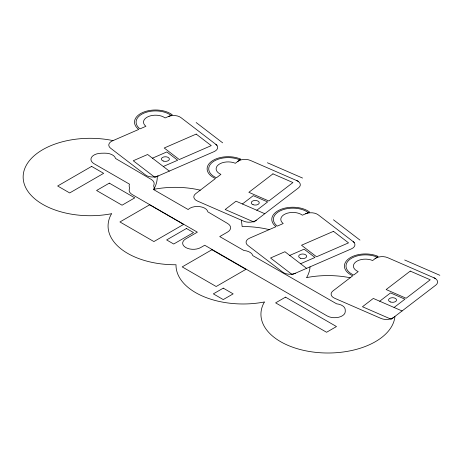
<?xml version="1.0" encoding="UTF-8"?>
<svg xmlns="http://www.w3.org/2000/svg" width="463" height="463" viewBox="0 0 463 463"><rect width="100%" height="100%" fill="white"/><g stroke="black" fill="none" stroke-linecap="round" stroke-linejoin="round"><path stroke-width="0.69" d="M310.013 266.867L309.915 268.303A67.054 38.713 0 0 1 306.836 277.227L306.587 277.621L307.264 277.476A67.054 38.713 0 0 1 348.708 277.476L350.144 277.783M394.893 316.46L394.835 317.334A67.054 38.713 0 0 1 314.904 352.262A67.054 38.713 0 0 1 264.217 302.333L264.466 301.94L263.788 302.084A67.054 38.713 0 0 1 176.009 265.264L176.044 264.732L175.13 264.755A67.054 38.713 0 0 1 111.352 214.08L111.606 213.686L110.929 213.831A67.054 38.713 0 0 1 23.15 177.011A67.054 38.713 0 0 1 110.929 140.191L112.978 140.63M153.947 189.321L153.785 189.691L188.157 209.531L188.395 209.293A10.608 6.123 0 0 1 199.698 206.614A10.608 6.123 0 0 1 207.87 211.863L227.507 223.426A10.608 6.123 0 0 1 227.507 232.09L219.722 236.581L243.856 250.471A10.608 6.123 0 0 1 252.798 255.622L336.618 303.815A10.608 6.123 0 0 1 345.236 309.782L345.259 311.553A10.608 6.123 0 0 1 338.748 317.248A10.608 6.123 0 0 1 327.15 315.928L204.721 245.245L200.757 247.531A10.608 6.123 0 0 1 185.756 247.531A10.608 6.123 0 0 1 185.756 238.873L197.36 232.171L132.25 194.582A10.608 6.123 0 0 1 129.599 188.47L129.599 187.613A10.608 6.123 0 0 1 129.351 184.644L129.547 184.193L94.035 163.694A10.608 6.123 0 0 1 91.662 157.125A10.608 6.123 0 0 1 101.148 153.241L104.621 153.166A10.608 6.123 0 0 1 115.53 158.462L151.077 179.303A10.608 6.123 0 0 1 153.728 185.408L153.728 186.265A10.608 6.123 0 0 1 154.133 188.644L153.728 189.367L154.405 189.222A67.054 38.713 0 0 1 195.849 189.222L200.282 190.166M242.409 203.98L253.249 195.67L267.637 201.932L256.797 210.237M379.701 301.222L390.54 292.917L404.928 299.173L394.088 307.478M152.449 158.184L166.836 151.928L177.682 160.233L163.294 166.489M289.74 255.426L304.127 249.169L314.973 257.474L300.585 263.731M269.217 229.631L268.725 229.498A67.054 38.713 0 0 0 243.063 226.552L242.149 226.569L241.397 220.18M267.388 162.756L302.559 178.058M298.34 181.288L250.385 160.424A9.005 5.203 0 0 0 237.768 161.448M404.679 259.998L439.85 275.3M435.637 278.529L387.676 257.665A9.005 5.203 0 0 0 375.065 258.69M264.79 213.715L236.014 201.197L225.174 209.502L253.944 222.02L298.519 187.874A9.005 5.203 0 0 0 296.742 180.593M402.081 310.957L373.305 298.438L362.465 306.743L391.235 319.262L435.81 285.115A9.005 5.203 0 0 0 434.034 277.835M333.435 219.775L359.942 240.077M354.345 242.514L318.208 214.826A9.005 5.203 0 0 0 305.592 213.802M196.144 122.533L222.651 142.835M217.054 145.272L180.917 117.585A9.005 5.203 0 0 0 168.3 116.56M306.604 268.349L284.924 251.733L270.537 257.995L292.217 274.605L351.365 248.874A9.005 5.203 0 0 0 353.142 241.593M169.313 171.107L147.633 154.492L133.246 160.754L154.926 177.364L214.074 151.632A9.005 5.203 0 0 0 215.851 144.352M153.976 188.973A67.054 38.713 0 0 0 157.258 177.011L157.212 176.31L158.126 175.975A9.005 5.203 0 0 1 145.509 174.95L110.576 148.183A9.005 5.203 0 0 1 112.353 140.902L138.726 129.426A21.014 12.136 0 0 1 142.864 112.434A21.014 12.136 0 0 1 172.294 114.824L165.106 117.949A12.009 6.933 0 0 0 148.282 116.589A12.009 6.933 0 0 0 145.92 126.295L140.005 128.87A19.417 11.21 0 0 1 143.825 113.175A19.417 11.21 0 0 1 171.021 115.38M377.108 257.115A19.417 11.21 0 0 0 349.918 259.326A19.417 11.21 0 0 0 353.738 275.022L358.2 271.607A12.009 6.933 0 0 1 355.833 261.896A12.009 6.933 0 0 1 372.651 260.53L378.074 256.38A21.014 12.136 0 0 0 348.639 258.771A21.014 12.136 0 0 0 352.777 275.763L332.903 290.99A9.005 5.203 0 0 0 334.674 298.27L381.032 318.44A9.005 5.203 0 0 0 393.648 317.415M308.312 212.621A19.417 11.21 0 0 0 281.116 210.416A19.417 11.21 0 0 0 277.296 226.112L283.211 223.536A12.009 6.933 0 0 1 285.573 213.831A12.009 6.933 0 0 1 302.397 215.191L309.591 212.066A21.014 12.136 0 0 0 280.156 209.675A21.014 12.136 0 0 0 276.017 226.667L249.644 238.144A9.005 5.203 0 0 0 247.867 245.425L282.8 272.192A9.005 5.203 0 0 0 295.417 273.216M239.817 159.874A19.417 11.21 0 0 0 212.627 162.085A19.417 11.21 0 0 0 216.447 177.78L220.909 174.366A12.009 6.933 0 0 1 218.542 164.654A12.009 6.933 0 0 1 235.36 163.289L240.783 159.139A21.014 12.136 0 0 0 211.348 161.523A21.014 12.136 0 0 0 215.486 178.521L195.612 193.748A9.005 5.203 0 0 0 197.383 201.029L243.741 221.198A9.005 5.203 0 0 0 256.357 220.174M272.95 173.856L248.857 192.313L268.841 201.011L292.934 182.549L272.95 173.856M410.241 271.098L386.148 289.554L406.132 298.253L430.225 279.791L410.241 271.098M91.622 166.391L57.649 185.999L69.681 192.944L103.648 173.336L91.622 166.391M109.314 183.14L96.576 190.496L122.053 205.202L134.791 197.851L109.314 183.14M149.653 204.796L119.929 221.956L153.895 241.564L183.62 224.405L149.653 204.796M186.45 228.49L166.634 239.932L173.712 244.018L193.528 232.576L186.45 228.49M211.927 249.736L182.202 266.896L216.175 286.51L245.894 269.35L211.927 249.736M223.253 288.148L213.345 293.866L223.253 299.584L233.155 293.866L223.253 288.148M285.526 297.136L275.618 302.854L326.571 332.272L336.479 326.554L285.526 297.136M196.19 134.091L164.22 147.998L179.279 159.538L211.25 145.625L196.19 134.091M333.482 231.332L301.511 245.24L316.57 256.78L348.541 242.867L333.482 231.332M390.361 301.945A4.005 2.309 0 0 0 396.548 300.146A4.005 2.309 0 0 0 390.755 297.946A4.005 2.309 0 0 0 390.361 301.945M300.533 258.261A4.005 2.309 0 0 0 306.674 256.404A4.005 2.309 0 0 0 300.823 254.262A4.005 2.309 0 0 0 300.533 258.261M253.07 204.704A4.005 2.309 0 0 0 259.257 202.904A4.005 2.309 0 0 0 253.464 200.705A4.005 2.309 0 0 0 253.07 204.704M163.242 161.02A4.005 2.309 0 0 0 169.383 159.162A4.005 2.309 0 0 0 163.526 157.021A4.005 2.309 0 0 0 163.242 161.02"/></g></svg>
